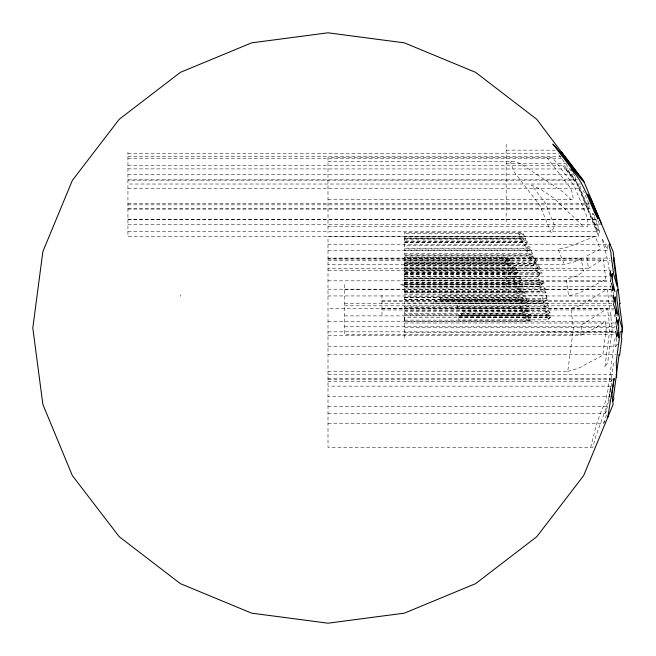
<?xml version="1.0" encoding="UTF-8"?>
<svg xmlns="http://www.w3.org/2000/svg" width="656" height="656" viewBox="0 0 656 656"><rect width="100%" height="100%" fill="white"/><g stroke="black" fill="none" stroke-linecap="round" stroke-linejoin="round"><path stroke-width="0.49" stroke-dasharray="3.28 2.46" d="M404.506 278.898L514.214 278.907C513.189 282.72 518.412 282.777 520.552 281.449L519.864 278.726L520.938 278.415C522.889 280.957 520.372 283.999 517.428 283.4L404.514 283.392M608.776 403.235L610.457 386.138L328 386.138M611.728 289.173L611.441 291.895L612.556 300.407M127.936 209.075L588.793 209.075L580.175 188.256L580.642 184.024L127.936 184.024M588.793 209.075L589.268 204.844L583.381 190.65M615.771 330.968L615.312 334.716L344.572 334.716L344.572 283.736M328 371.452L567.735 371.452L573.451 328L570.884 308.517L580.675 305.401L607.177 289.173L612.286 328L607.751 362.44L604.848 367.311L610.023 328L607.456 308.517L328 308.517M328 335.413L580.658 335.413L581.634 328L581.175 324.54L583.11 323.9L607.456 308.517M328 381.505L611.105 381.505L613.409 363.982L615.098 361.645M328 346.458L615.713 346.458L616.87 337.684M610.457 386.138C609.219 407.663 597.362 426.4 592.975 447.294L328 447.294L328 236.258L595.082 236.258L600.379 249.059L586.128 256.152L587.128 258.571L588.432 268.468L328 268.468M611.679 383.186L609.662 396.273L328 396.273M328 423.341L603.569 423.341L606.743 414.157M590.712 447.294L596.411 424.653A29.02 3.756 -67.5 0 1 601.888 409.869L605.217 402.276L608.194 388.77L614.623 339.931L615.295 338.135M328 413.436L604.955 413.436L608.432 404.162M538.822 278.587L538.355 279.456L539.142 280.161L539.609 279.292L538.822 278.587L404.498 278.579M540.454 286.549L539.995 287.418L540.782 288.123L541.241 287.262L540.454 286.549L404.514 286.541M543.471 301.325L543.004 302.195L543.799 302.9L544.259 302.039L543.471 301.325L433.534 301.555L433.534 303.138L543.799 302.9M611.105 381.505L612.032 379.775M603.569 423.341L605.152 421.086M604.955 413.436L607.686 409.639M615.713 346.458L617.55 344.056M404.514 286.229L539.855 286.237L543.348 283.13L541.159 282.49L404.506 282.482M511.803 161.351L510.671 162.393L514.156 171.962L539.978 205.615L551.196 232.708L554.689 225.951L545.054 202.688L531.549 185.082L541.38 189.723L553.492 197.817L583.266 226.41M524.603 245.672L527.957 243.384L527.596 242.654L523.824 245.426L524.398 246.59L530.327 248.198L529.695 246.91L524.603 245.672L404.432 245.672M404.498 276.422L537.863 276.496L542.004 273.585L541.922 272.404L536.362 270.846L404.481 270.846M404.49 274.552L539.527 274.561L541.356 273.388L539.158 272.748L404.49 272.748M588.432 268.468L603.208 259.071L605.882 279.325L579.059 293.117L568.547 295.946L566.358 279.325L576.788 275.873L583.332 271.707L581.216 258.603L328 258.603M567.735 371.452L578.346 368.311L602.749 355.388L606.349 328L605.504 321.538L595.271 328L580.658 335.413M581.216 258.603L574.902 261.744L564.299 264.343L328 264.343M548.014 303.088L457.642 303.589L457.65 308.263L546.218 308.074L548.039 307.361L548.465 304.679A7.405 4.485 82.5 0 0 548.014 303.088L547.399 303.4L547.949 306.122L546.473 306.795L457.65 307M524.037 321.686L404.596 321.686L404.58 314.208L522.119 314.216L522.43 315.429L528.638 315.454L523.103 318.021L529.843 320.144L523.865 320.997L524.037 321.686L531.918 320.497L531.631 319.374L525.448 317.734L404.588 317.734M525.448 317.734L530.597 315.356L530.319 314.265L522.119 314.216M539.855 286.237L539.699 285.483L544.004 283.326L543.922 282.146L538.699 280.588L404.506 280.579M404.465 262.892L504.415 262.9L511.467 259.989L511.114 258.808L501.323 257.25L404.457 257.242L533.385 257.283L534.96 258.612L404.457 258.833M595.082 236.258L568.744 246.877L557.969 249.059L564.299 264.343M521.996 313.707L529.302 310.796L529.277 309.616L520.544 308.058L404.563 308.058L404.58 313.707L521.996 313.707L521.799 312.953L524.267 312.043L523.742 309.829L520.872 309.337L520.544 308.058M507.121 260.965L510.245 259.784L506.129 259.153L507.121 260.965L404.465 260.957M550.687 315.667L547.834 316.036L547.678 315.29L547.161 316.126L546.005 316.274L546.251 317.447L547.375 317.299L547.916 319.849L550.925 316.815L550.687 315.667L458.839 315.864M525.005 311.772L528.211 310.6L524.538 309.96L525.005 311.772L404.572 311.764M535.722 262.138L535.009 262.564L535.148 263.564L537.371 263.515A1.55 0.943 67.5 0 0 536.173 262.154L404.465 262.129M538.141 267.041L537.428 267.476L537.576 268.476L539.79 268.427L538.141 267.041L404.473 267.033M546.538 295.528L546.087 295.651L546.407 297.406L542.241 297.939L542.487 299.144L546.653 298.603L547.047 300.399L547.514 300.284L546.538 295.528L440.225 295.758L440.233 300.628L547.047 300.399M545.013 288.033L544.562 288.148L544.89 289.903L540.716 290.436L540.962 291.633L545.136 291.108L545.521 292.904L545.989 292.781L545.013 288.033L404.522 288.025M404.424 242.548L522.406 242.556L527.252 241.957L525.571 238.546L525.103 238.669L526.153 240.834L524.57 241.023L404.424 241.014M524.57 241.023L523.554 238.997L523.127 239.104L524.07 241.088L522.332 241.293L404.424 241.293M522.332 241.293L521.118 238.907L520.667 239.022L522.406 242.556M535.157 260.899L534.255 261.965L535.148 263.564L404.473 263.564L534.747 263.54L533.008 264.048L533.599 265.245L538.42 264.655L536.723 261.564A2.575 1.558 67.5 0 0 535.796 260.949L404.465 260.891M404.481 270.149L536.018 270.149L540.839 269.559L539.142 266.475A2.575 1.558 67.5 0 0 538.215 265.86L536.715 266.516L537.576 268.476M533.385 257.283L532.746 257.611L533.066 258.841M404.408 236.431L520.052 236.742L523.89 236.135L522.881 234.454L521.274 233.692L404.408 233.684M525.8 296.889L404.539 296.881L404.547 300.891L518.707 300.891L526.678 300.3L525.8 296.889L525.005 297.012L525.53 299.169L522.93 299.366L404.547 299.357M522.93 299.366L522.373 297.332L521.651 297.447L522.102 299.423L519.249 299.636L404.547 299.636M519.249 299.636L518.568 297.25L517.797 297.365L518.707 300.891M545.628 306.811L544.513 306.18L543.693 303.638L544.209 306.975L546.218 308.074M520.2 237.989L524.964 237.406A19.221 11.636 67.5 0 0 524.037 235.324L523.267 234.036A3.977 2.411 67.5 0 0 521.873 232.749L404.399 232.396L404.416 237.989L520.2 237.989A24.756 14.99 67.5 0 1 519.404 236.537L518.625 233.405L520.774 232.404M533.172 256.037L532.082 256.496L531.983 257.332C527.063 253.823 528.9 257.546 532.393 258.497L532.59 258.899L530.589 259.145L531.18 260.334L536.009 259.743L534.689 257.119L533.172 256.037L404.457 256.029M404.563 306.106L520.856 306.114L527.235 305.507L526.514 303.826L524.374 303.056L404.555 303.056M461.488 313.814L546.973 313.634L549.613 313.035L549.4 312.084L548.359 311.805L461.48 311.985M514.214 278.907L513.55 278.956L513.386 280.022L514.124 282.293L517.428 283.4M517.674 287.123L523.193 286.738L523.012 286.041L515.001 286.639L521.799 290.911L516.239 291.289L516.42 291.986L524.447 291.387L517.674 287.123L404.522 287.123M524.751 292.773L516.772 293.363L517.076 294.56L525.054 293.97L524.751 292.773L404.531 292.773M520.421 307.361L528.269 306.778A12.718 10.061 82.5 0 0 527.9 304.696L527.67 304.015A3.395 2.681 82.5 0 0 526.432 302.449C523.955 300.743 518.273 302.055 519.929 305.909A16.375 12.948 82.5 0 0 520.421 307.361L404.563 307.352L404.547 301.768M548.359 311.805L545.743 312.338L545.94 313.363L546.973 313.634M507.752 264.081L513.574 263.704L513.189 263.007L504.759 263.597L513.222 267.886L507.35 268.247L507.736 268.944L516.19 268.353L507.752 264.081L404.473 264.081M516.887 269.731L508.49 270.329L509.146 271.518L517.543 270.928L516.887 269.731L404.481 269.731M520.413 276.16L516.731 276.422L515.28 273.765L518.962 273.511L518.297 272.306L509.901 272.904L510.557 274.101L514.337 273.831L515.796 276.488L512.016 276.758L512.672 277.947L520.79 277.357L520.413 276.16L404.498 276.16M530.491 254.872C534.665 254.881 531.557 248.837 528.744 249.001L404.44 248.993L404.449 254.864L530.491 254.872C527.604 255.135 524.595 249.001 528.744 249.001M521.274 233.692L519.306 234.307L520.052 236.742M524.374 303.056C522.52 302.777 519.265 303.613 520.856 306.114M404.449 253.61L529.613 253.61L531.893 253.019L531.024 250.994L529.646 250.28L404.44 250.272M548.285 310.624C537.453 313.707 556.116 317.693 548.285 310.624L461.48 310.813L461.488 314.987L547.038 314.806M542.758 283.868L399.881 284.581L404.514 285.475M440.225 298.833L546.653 298.603M440.233 299.357L542.487 299.144M457.642 303.769L544.078 303.589M547.678 315.29L458.839 315.479L458.856 320.038L547.916 319.849M458.847 316.225L547.834 316.036M458.847 317.488L547.375 317.299M458.847 317.635L546.251 317.447M506.17 150.15L556.124 150.15M127.936 153.315L558.805 153.315M127.936 156.489L561.077 156.489M127.936 158.416L564.759 158.416M328 161.351L515.149 161.351L522.143 164.656L563.324 192.134L571.114 199.613M506.17 163.68L566.308 163.68M127.936 165.714L564.545 165.714L575.615 180.146L127.936 180.146M127.936 168.895L573 168.969M127.936 174.512L572.688 174.512M127.936 179.851L577.452 179.851M127.936 188.256L580.175 188.256M328 199.613L573.434 199.613L571.802 191.421L570.4 188.051L547.022 157.571M127.936 203.442L589.424 203.442M127.936 204.844L589.268 204.844M127.936 208.78L591.04 208.78M127.936 219.334L596.878 219.334M127.936 219.465L596.927 219.465M127.936 224.327L600.625 224.327M328 226.41L587.874 226.41L588.03 223.007L586.152 214.709L574.197 185.853L552.5 157.571L328 157.571L328 232.708M127.936 231.74L597.165 231.74L596.952 229.846L577.854 183.746L566.456 168.895M593.491 213.438L597.403 223.778L599.83 233.126L592.589 213.225L592.155 217.185L598.231 231.863L598.78 236.734L127.936 236.734L127.936 152.315M525.571 238.546L404.416 238.546L404.44 248.198L530.327 248.198M404.416 238.907L521.118 238.907M404.416 238.989L523.554 238.997M404.424 242.654L527.596 242.654M328 244.221L608.104 244.221M529.646 250.28L527.44 250.682L527.703 252.216A1.952 1.181 67.5 0 0 528.531 253.232L529.613 253.61M328 250.461L607.677 250.461A36.367 4.707 67.5 0 1 607.481 244.622M529.171 255.528L404.449 255.52L404.498 277.947L512.672 277.947M328 258.087L609.842 258.087M328 259.071L603.208 259.071M404.465 259.784L510.245 259.784M328 260.301L610.269 260.301M404.465 262.999L513.189 263.007M404.473 265.237L533.599 265.245M404.473 265.795L537.576 265.803M404.481 267.869L513.222 267.886M404.481 268.443L537.166 268.443L535.435 268.96L536.018 270.149M404.481 268.944L507.736 268.944M328 270.387L611.253 270.387M404.49 271.518L509.146 271.518M404.49 272.306L518.297 272.306M404.49 273.38L541.356 273.388M404.49 273.831L514.337 273.831M404.49 274.093L510.557 274.101M506.17 276.824L609.44 276.824M520.938 278.415L404.498 278.415L404.539 294.552L517.076 294.56M404.506 280.153L539.142 280.161M328 280.825L609.227 280.825M506.17 281.194L609.326 281.194M404.506 282.129L516.543 282.137M404.514 283.121L543.348 283.13M404.514 284.54L541.339 284.409L540.675 282.359L538.961 281.867L538.699 280.588M404.514 286.041L523.012 286.041M506.17 286.483L610.638 286.483M328 289.206L611.089 289.206M344.572 289.731L611.253 289.731M404.531 290.903L521.799 290.911M404.531 291.1L545.136 291.108M404.531 291.625L540.962 291.633M404.531 291.977L516.42 291.986M404.531 292.896L545.521 292.904M328 295.946L612.286 295.971M404.539 297.242L518.568 297.25M404.539 297.332L522.373 297.332M381.972 300.276L612.524 300.276M381.972 301.67L614.213 301.67M344.572 303.597L612.761 303.597M344.572 305.811L612.179 305.811M381.972 308.41L615.098 308.41M381.972 309.944L613.737 309.944M404.572 310.591L528.211 310.6M404.58 315.446L528.638 315.454M344.572 315.897L617.247 315.897L618.362 318.742M404.588 320.136L529.843 320.144M328 321.538L605.504 321.538M404.67 322.99L615.517 322.99M344.572 326.335L615.23 326.335M404.67 327.369L615.402 327.369M328 331.838L616.107 331.838M541.249 331.879L615.935 331.838M404.67 332.658L615.492 332.658M328 354.355L616.041 354.355M328 374.568L615.426 374.568M328 378.348L612.056 378.348M328 379.775L612.581 379.775M328 406.597L607.964 406.581M404.514 284.294L541.528 284.302L541.159 282.49M558.887 154.972L574.959 175.915M565.792 168.895L577.395 184.008L597.165 231.74M562.84 165.714L577.034 184.221L598.78 236.734M501.323 257.25L502.02 258.53L505.235 259.022L506.399 261.236L504.005 262.146L504.415 262.9M536.362 270.846L536.936 272.019L538.674 272.617L539.109 274.831L537.707 275.741L537.863 276.496M598.01 220.67L599.527 224.327M539.158 272.748L539.527 274.561M575.091 176.759L575.615 180.146M610.564 285.458L610.957 288.271M615.705 324.318L615.418 321.653M609.424 276.143C609.645 262.925 604.693 250.895 602.175 238.226L603.02 240.383A16.047 2.075 67.5 0 0 607.677 250.461M614.754 314.478L614.975 317.11M180.695 294.823L180.695 296.397M506.17 144.099L506.17 224.327M506.17 271.502L506.17 291.641M404.67 317.668L404.67 337.807M381.972 294.954L381.972 315.093M613.926 294.224A13.874 1.796 82.5 0 1 613.54 292.297M550.187 316.938L548.449 319.029L548.072 317.209L550.187 316.938"/><path stroke-width="0.98" d="M607.784 417.331L614.098 378.348L611.966 394.543L613.139 404.399L583.651 475.6L536.739 536.739L475.6 583.651L404.399 613.139L328 623.2L251.601 613.139L180.4 583.651L119.261 536.739L72.349 475.6L42.861 404.399L32.8 328L42.861 251.601L72.349 180.4L119.261 119.261L180.4 72.349L251.601 42.861L328 32.8L404.399 42.861L475.6 72.349L536.739 119.261L583.906 181.917C572.467 170.33 564.496 155.603 552.869 144.099L574.918 172.823L571.302 169.355C584.75 183.278 588.916 202.474 598.042 219.03L587.71 194.086L591.122 199.342L613.139 251.601L619.986 303.613L619.494 303.753M612.884 401.251L613.868 398.881L613.532 396.691L619.108 354.355L619.592 355.404L621.822 338.455L621.33 337.471L622.577 328L619.403 303.867L619.986 303.613M613.508 258.243L614 258.103L613.409 258.357L617.091 286.328L613.565 273.773L611.523 258.3A13.645 1.763 82.5 0 1 610.99 253.282L610.752 251.732A13.727 1.779 67.5 0 1 609.891 248.96L609.473 247.345A14.153 1.829 67.5 0 1 609.162 244.385L610.088 244.221M618.165 289.731L617.263 289.903A15.17 1.96 82.5 0 0 616.771 294.47A13.555 1.755 82.5 0 0 617.517 303.81L619.551 319.283L622.003 328L622.068 331.838L620.199 331.838L616.271 361.686L616.722 377.175M561.429 151.749L583.487 180.498L601.642 224.327M611.179 283.08L612.015 284.958L612.794 290.903L612.688 286.483L614.967 291.641L612.565 281.834L612.376 273.429L611.49 276.824L610.244 271.502L611.121 278.218L610.351 281.834M618.739 328L618.46 337.807L617.542 332.658L616.484 337.069L617.263 331.124L616.427 327.369L617.206 324.392L616.32 317.668L617.567 322.99L618.452 319.603L618.739 328M614.213 301.67L613.434 304.655L615.098 308.41L615.886 314.355L615.779 309.944L618.059 315.093L615.656 304.86L615.459 296.889L614.574 300.276L613.327 294.954L614.213 301.67"/></g></svg>
